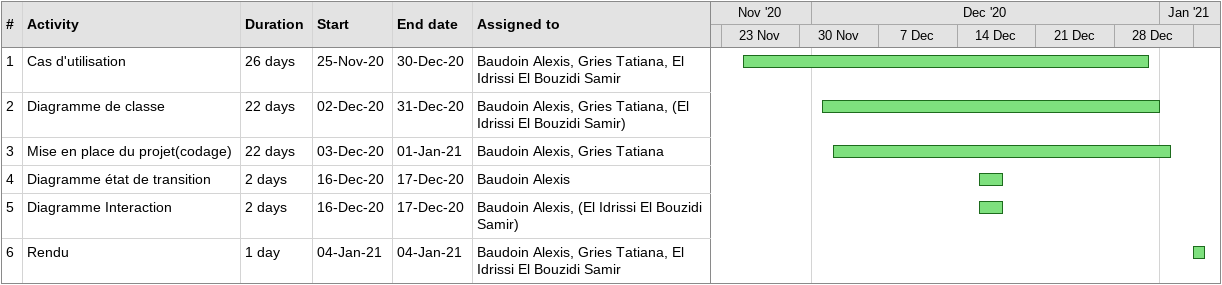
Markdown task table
| ID | Task | Duration | Start | Finish | Resources |
|---|---|---|---|---|---|
| 1 | Cas d'utilisation | 26d | 2020-11-25 | 2020-12-30 | Baudoin Alexis, Gries Tatiana, El Idrissi El Bouzidi Samir |
| 2 | Diagramme de classe | 22d | 2020-12-02 | 2020-12-31 | Baudoin Alexis, Gries Tatiana, (El Idrissi El Bouzidi Samir) |
| 3 | Mise en place du projet(codage) | 22d | 2020-12-03 | 2021-01-01 | Baudoin Alexis, Gries Tatiana |
| 4 | Diagramme état de transition | 2d | 2020-12-16 | 2020-12-17 | Baudoin Alexis |
| 5 | Diagramme Interaction | 2d | 2020-12-16 | 2020-12-17 | Baudoin Alexis, (El Idrissi El Bouzidi Samir) |
| 6 | Rendu | 1d | 2021-01-04 | 2021-01-04 | Baudoin Alexis, Gries Tatiana, El Idrissi El Bouzidi Samir |
